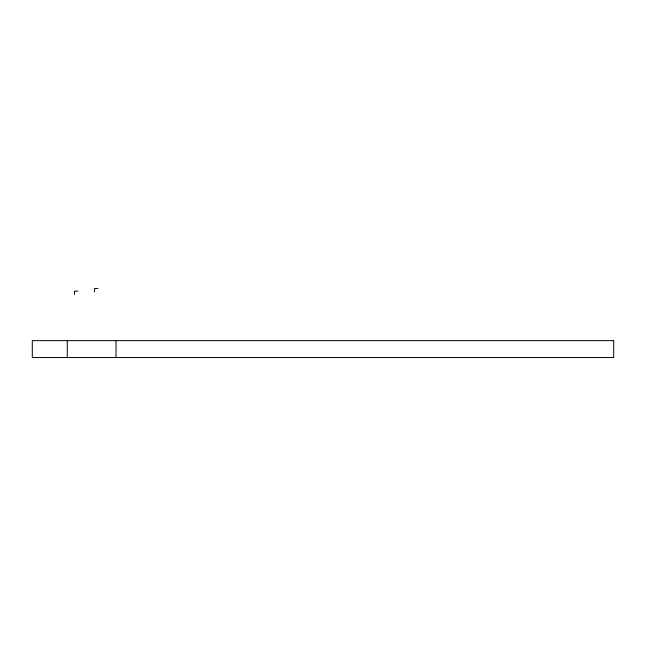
<?xml version="1.0" encoding="UTF-8"?>
<svg xmlns="http://www.w3.org/2000/svg" width="646" height="646" viewBox="0 0 646 646"><rect width="100%" height="100%" fill="white"/><g stroke="black" fill="none" stroke-linecap="round" stroke-linejoin="round"><path stroke-width="0.97" d="M97.942 288.471L94.566 288.471L94.566 291.855M77.891 291.136L74.508 291.136L74.508 294.519M116.03 340.644L116.03 357.529M67.273 340.644L67.273 357.529M613.7 340.644L32.3 340.644L32.3 357.529L613.7 357.529L613.7 340.644"/></g></svg>
